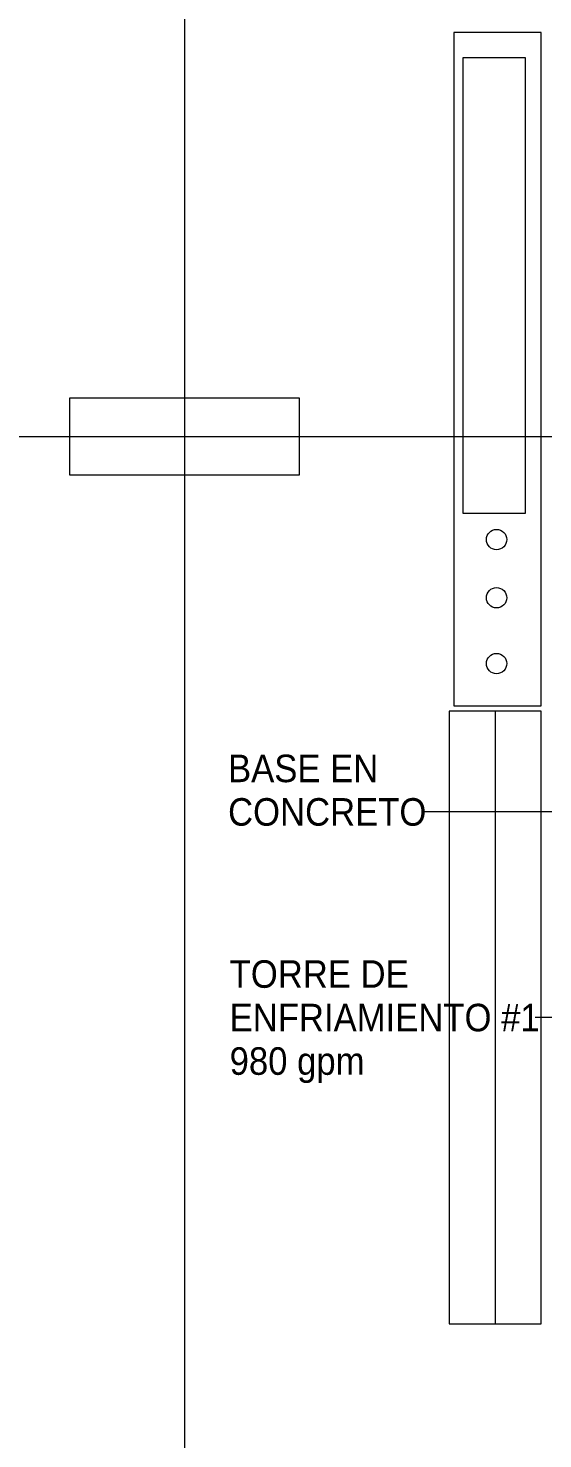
# Model space of a CAD drawing. Header units: metres. Extents: x 31.9 to 125.9, y -29 to 44.
# Drawn here: x 62.98 to 66.34, y -0.8 to 8.42 of the extents above; entities that cross this region are included whole.
import ezdxf

# ---------------------------------------------------------------- set-up
doc = ezdxf.new("R2010")
doc.units = ezdxf.units.M
for name, color, linetype, lineweight in [('ARQ', 8, 'Continuous', 0), ('G-ANNO-TEXT', 7, 'Continuous', 9), ('M-EQPM-IDEN', 7, 'Continuous', 9)]:
    doc.layers.add(name, color=color, linetype=linetype, lineweight=lineweight)
doc.styles.add('SansSerif', font='SANSS__.TTF', dxfattribs={"width": 0.9, "height": 0.18})

# ---------------------------------------------------------------- blocks, each defined once
blk = doc.blocks.new('Estructura cubierta')
at = {"layer": 'ARQ'}
for p, q in [((1971.0004, -5855.3542), (1971.0004, -5914.9141)), ((1953.3625, -5885.9988), (1984.5332, -5885.9988))]:
    blk.add_line(p, q, dxfattribs=at)
at = {"layer": 'ARQ', "ltscale": 0.3}
blk.add_lwpolyline([(1970.2504, -5885.7488), (1970.2504, -5886.2488), (1971.7504, -5886.2488), (1971.7504, -5885.7488)], close=True, dxfattribs=at)
blk = doc.blocks.new('PISO 9')
at = {"layer": 'ARQ'}
blk.add_line((344.6644, -2838.2267), (344.6644, -2842.231), dxfattribs=at)
for points in [[(344.9644, -2838.1925), (344.9644, -2833.7902), (344.3944, -2833.7902), (344.3944, -2838.1925)], [(344.4546, -2836.9312), (344.8624, -2836.9312), (344.8624, -2833.9556), (344.4546, -2833.9556)], [(344.9644, -2842.231), (344.9644, -2838.2267), (344.3644, -2838.2267), (344.3644, -2842.231)]]:
    blk.add_lwpolyline(points, close=True, dxfattribs=at)
for centre in [(344.6744, -2837.1047), (344.6744, -2837.4849), (344.6744, -2837.9153)]:
    blk.add_circle(centre, 0.0665, dxfattribs=at)
blk.add_blockref('Estructura cubierta', (-1628.3638, 3049.5683), dxfattribs=at)

msp = doc.modelspace()

# ---------------------------------------------------------------- linework, layer by layer
at = {"layer": 'G-ANNO-TEXT'}
for p, q in [((65.6409, 3.2971), (65.5601, 3.2971)), ((68.149, 3.2971), (65.6409, 3.2971))]:
    msp.add_line(p, q, dxfattribs=at)
at = {"layer": 'M-EQPM-IDEN'}
msp.add_line((68.2074, 1.9524), (66.2909, 1.9524), dxfattribs=at)

# ---------------------------------------------------------------- block references
at = {"layer": 'ARQ', "linetype": 'Continuous'}
msp.add_blockref('PISO 9', (-278.6348, 2842.1819), dxfattribs=at)

# ---------------------------------------------------------------- texts
at = {"layer": 'G-ANNO-TEXT', "char_height": 0.18, "attachment_point": 1, "style": 'SansSerif'}
for s, insert, width in [('BASE EN ', (64.2861, 3.6715), 1.241012), ('CONCRETO', (64.2861, 3.3871), 1.54405)]:
    msp.add_mtext(s, dxfattribs=dict(at, insert=insert, width=width))
at = {"layer": 'M-EQPM-IDEN', "char_height": 0.18, "attachment_point": 1, "style": 'SansSerif'}
for s, insert, width in [('TORRE DE', (64.2965, 2.3274), 1.392531), ('ENFRIAMIENTO #1', (64.2965, 2.0429), 2.409873), ('980 gpm', (64.2965, 1.7585), 1.053417)]:
    msp.add_mtext(s, dxfattribs=dict(at, insert=insert, width=width))

doc.saveas('drawing.dxf')
